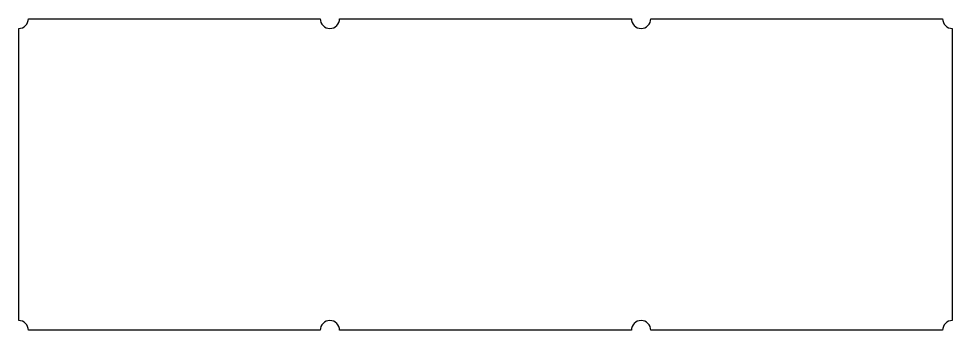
# Model space of a CAD drawing. Extents: x -122 to 61, y -30 to 30.
import ezdxf

# ---------------------------------------------------------------- set-up
doc = ezdxf.new("R2010")
doc.units = 0
doc.layers.get('0').update_dxf_attribs({"linetype": 'continuous'})

# ---------------------------------------------------------------- blocks, each defined once
blk = doc.blocks.new('PAD001')
at = {"color": 0}
for p, q in [((-120.015, 30.48), (-62.865, 30.48)), ((-59.055, 30.48), (-1.905, 30.48)), ((1.905, 30.48), (59.055, 30.48)), ((-121.92, -28.575), (-121.92, 28.575)), ((60.96, 28.575), (60.96, -28.575)), ((-62.865, -30.48), (-120.015, -30.48)), ((-1.905, -30.48), (-59.055, -30.48)), ((59.055, -30.48), (1.905, -30.48))]:
    blk.add_line(p, q, dxfattribs=at)
for centre, start, end in [((-121.92, 30.48), -90, 0), ((-60.96, 30.48), -180, 0), ((0, 30.48), -180, 0), ((60.96, 30.48), -180, -90), ((-121.92, -30.48), 0, 90), ((-60.96, -30.48), 0, 180), ((0, -30.48), 0, -180), ((60.96, -30.48), 90, -180)]:
    blk.add_arc(centre, 1.905, start, end, dxfattribs=at)

msp = doc.modelspace()

# ---------------------------------------------------------------- block references
at = {"color": 0}
msp.add_blockref('PAD001', (0, 0), dxfattribs=at)

doc.saveas('drawing.dxf')
